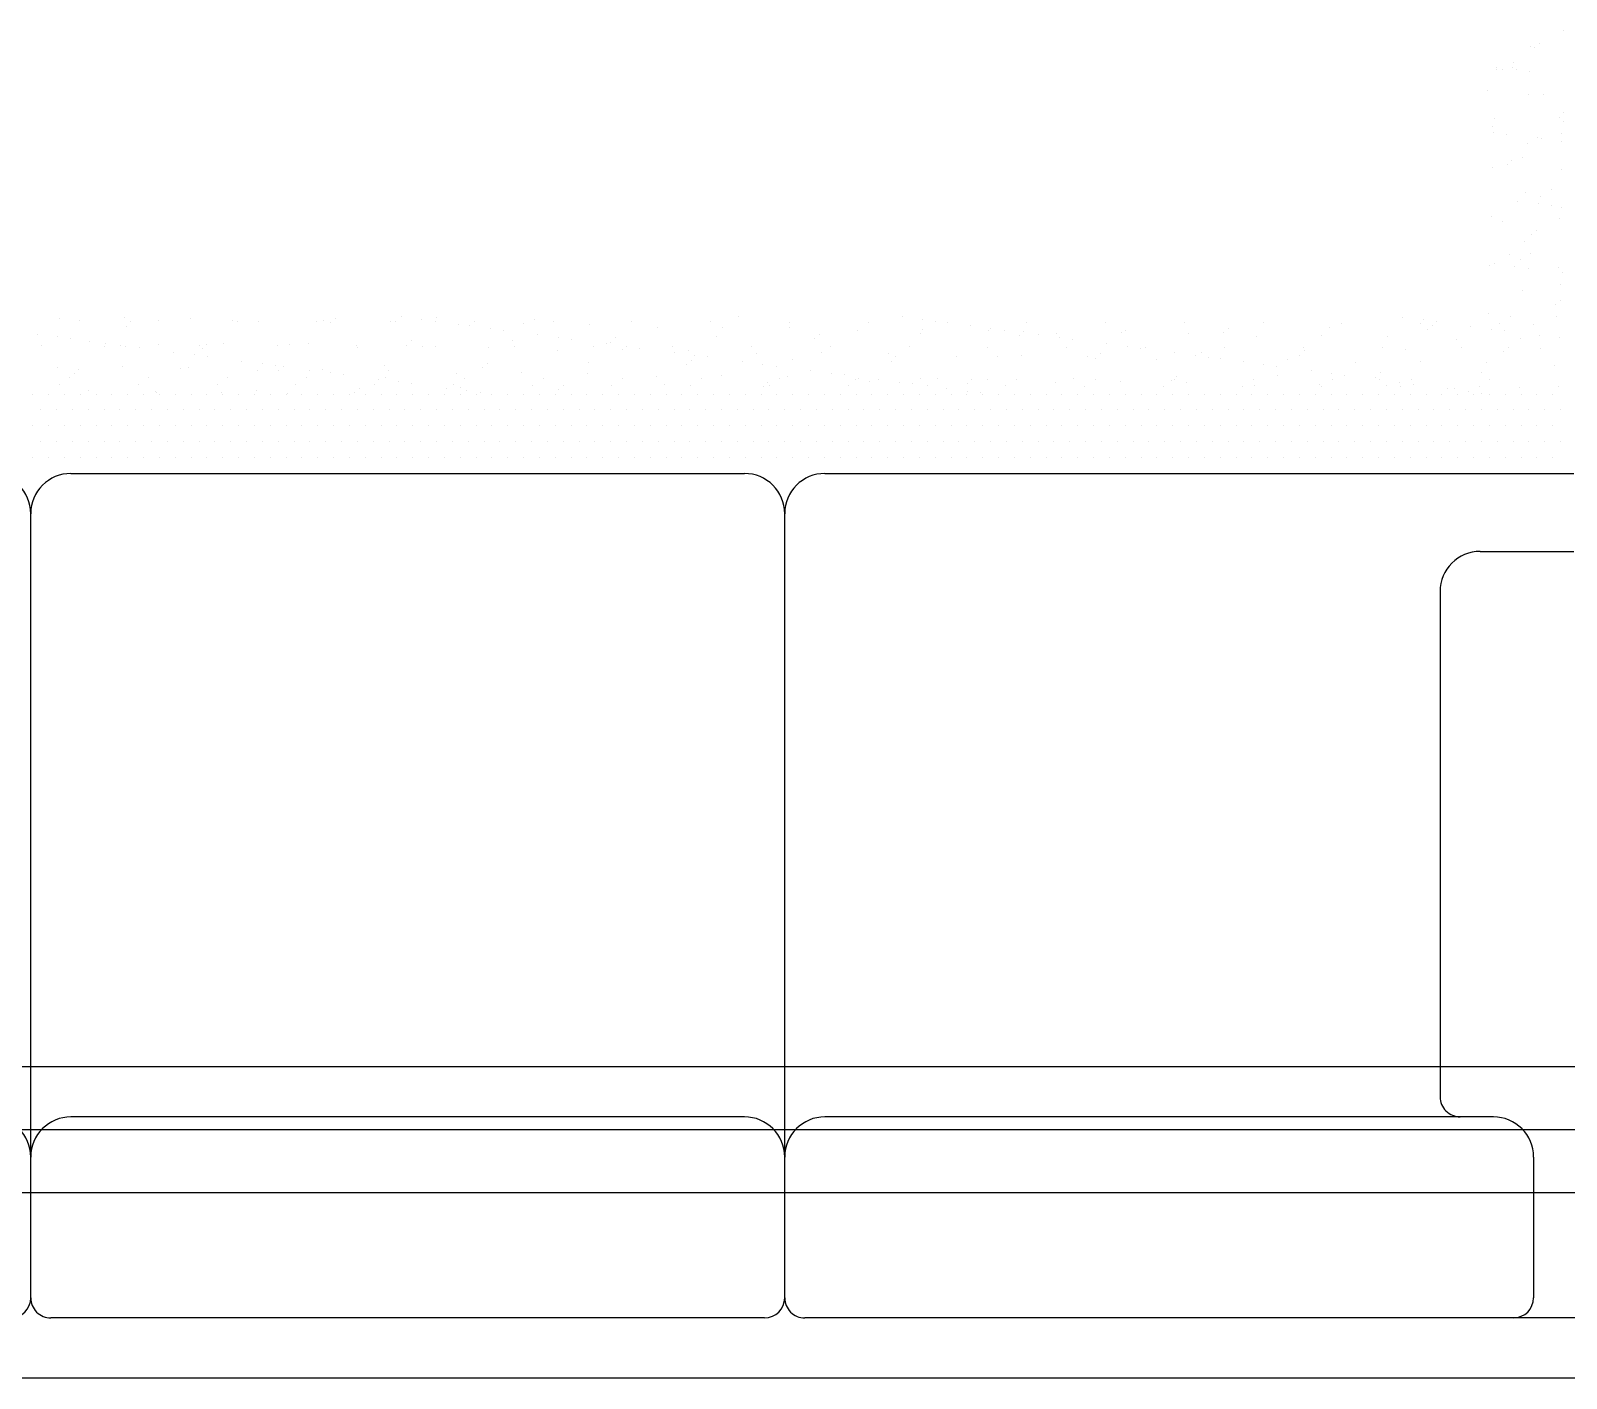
# Model space of a CAD drawing. Header units: millimetres. Extents: x -336 to -33, y -135 to 770.
# Drawn here: x -283.243 to -280.768, y 721.151 to 723.323 of the extents above; entities that cross this region are included whole.
import ezdxf

# ---------------------------------------------------------------- set-up
doc = ezdxf.new("R2010")
doc.units = ezdxf.units.MM
doc.header["$LTSCALE"] = 50
doc.header["$MEASUREMENT"] = 0
doc.layers.get('0').update_dxf_attribs({"linetype": 'CONTINUOUS'})
for name, color, linetype in [('-HIDRO', 8, 'CONTINUOUS'), ('TigreCad', 3, 'CONTINUOUS'), ('TUBULAÇÃO_ESGOTO', 5, 'CONTINUOUS')]:
    doc.layers.add(name, color=color, linetype=linetype)

# ---------------------------------------------------------------- blocks, each defined once
blk = doc.blocks.new('A$C7AFB675E')
at = {"color": 8}
for p, q in [((6.0702, 2.8261), (6.0702, 0.4261)), ((6.0102, 2.8061), (6.0102, 2.7261)), ((5.1702, 2.0411), (5.1702, 2.7861)), ((5.2477, 2.6931), (5.2477, 2.7861)), ((4.7297, 2.7759), (4.7297, 2.7759)), ((4.8115, 2.7762), (4.8115, 2.7762)), ((4.8157, 2.7715), (4.8157, 2.7715)), ((4.8197, 2.7754), (4.8197, 2.7754)), ((4.8316, 2.7735), (4.8316, 2.7735)), ((4.8399, 2.774), (4.8399, 2.774)), ((4.8683, 2.7738), (4.8683, 2.7738)), ((4.9052, 2.7737), (4.9052, 2.7737)), ((4.9168, 2.7722), (4.9168, 2.7722)), ((4.9654, 2.7706), (4.9654, 2.7706)), ((4.9705, 2.7749), (4.9705, 2.7749)), ((4.9823, 2.773), (4.9823, 2.773)), ((4.9977, 2.7727), (4.9977, 2.7727)), ((5.0019, 2.7681), (5.0019, 2.7681)), ((5.0139, 2.769), (5.0139, 2.769)), ((5.0354, 2.7721), (5.0354, 2.7721)), ((5.0625, 2.7674), (5.0625, 2.7674)), ((5.0841, 2.7705), (5.0841, 2.7705)), ((5.0912, 2.7652), (5.0912, 2.7652)), ((5.1069, 2.773), (5.1069, 2.773)), ((5.1227, 2.7652), (5.1227, 2.7652)), ((5.1384, 2.773), (5.1384, 2.773)), ((5.1542, 2.7652), (5.1542, 2.7652)), ((4.742, 2.7521), (4.742, 2.7521)), ((4.7928, 2.7556), (4.7928, 2.7556)), ((4.8372, 2.7535), (4.8372, 2.7535)), ((4.8879, 2.7638), (4.8879, 2.7638)), ((4.8947, 2.7531), (4.8947, 2.7531)), ((4.9021, 2.7508), (4.9021, 2.7508)), ((4.9038, 2.7639), (4.9038, 2.7639)), ((5.0327, 2.7517), (5.0327, 2.7517)), ((5.0454, 2.7526), (5.0454, 2.7526)), ((5.1069, 2.7573), (5.1069, 2.7573)), ((5.1384, 2.7573), (5.1384, 2.7573)), ((4.7451, 2.743), (4.7451, 2.743)), ((4.7463, 2.7474), (4.7463, 2.7474)), ((4.7705, 2.7425), (4.7705, 2.7425)), ((4.7936, 2.7414), (4.7936, 2.7414)), ((4.8358, 2.7496), (4.8358, 2.7496)), ((4.8422, 2.7398), (4.8422, 2.7398)), ((4.856, 2.7352), (4.856, 2.7352)), ((4.8907, 2.7382), (4.8907, 2.7382)), ((4.9282, 2.7486), (4.9282, 2.7486)), ((4.9325, 2.744), (4.9325, 2.744)), ((4.9393, 2.7366), (4.9393, 2.7366)), ((4.951, 2.7434), (4.951, 2.7434)), ((4.966, 2.7407), (4.966, 2.7407)), ((4.9878, 2.735), (4.9878, 2.735)), ((5.022, 2.7462), (5.022, 2.7462)), ((5.0912, 2.7494), (5.0912, 2.7494)), ((5.1069, 2.7415), (5.1069, 2.7415)), ((5.1227, 2.7494), (5.1227, 2.7494)), ((5.1384, 2.7415), (5.1384, 2.7415)), ((5.1542, 2.7494), (5.1542, 2.7494)), ((5.8502, 2.7461), (5.9902, 2.7461)), ((4.7616, 2.726), (4.7616, 2.726)), ((4.7664, 2.7255), (4.7664, 2.7255)), ((4.7688, 2.7294), (4.7688, 2.7294)), ((4.8327, 2.7193), (4.8327, 2.7193)), ((4.8588, 2.7245), (4.8588, 2.7245)), ((4.863, 2.7199), (4.863, 2.7199)), ((4.8994, 2.7303), (4.8994, 2.7303)), ((4.9526, 2.7221), (4.9526, 2.7221)), ((4.9578, 2.7328), (4.9578, 2.7328)), ((4.9643, 2.7275), (4.9643, 2.7275)), ((5.0141, 2.723), (5.0141, 2.723)), ((5.0364, 2.7334), (5.0364, 2.7334)), ((5.045, 2.7211), (5.045, 2.7211)), ((5.085, 2.7319), (5.085, 2.7319)), ((5.0912, 2.7337), (5.0912, 2.7337)), ((5.1069, 2.7258), (5.1069, 2.7258)), ((5.1227, 2.7337), (5.1227, 2.7337)), ((5.1384, 2.7258), (5.1384, 2.7258)), ((5.1542, 2.7337), (5.1542, 2.7337)), ((6.0102, 2.7261), (6.0102, 2.0211)), ((4.7661, 2.7089), (4.7661, 2.7089)), ((4.7683, 2.7154), (4.7683, 2.7154)), ((4.7687, 2.7089), (4.7687, 2.7089)), ((4.8172, 2.7073), (4.8172, 2.7073)), ((4.8247, 2.7056), (4.8247, 2.7056)), ((4.831, 2.7062), (4.831, 2.7062)), ((4.8658, 2.7057), (4.8658, 2.7057)), ((4.9144, 2.7041), (4.9144, 2.7041)), ((4.9191, 2.7149), (4.9191, 2.7149)), ((4.9616, 2.7071), (4.9616, 2.7071)), ((5.0209, 2.7124), (5.0209, 2.7124)), ((5.0265, 2.7043), (5.0265, 2.7043)), ((5.0282, 2.7174), (5.0282, 2.7174)), ((5.0493, 2.7165), (5.0493, 2.7165)), ((5.0912, 2.7179), (5.0912, 2.7179)), ((5.1069, 2.71), (5.1069, 2.71)), ((5.1227, 2.7179), (5.1227, 2.7179)), ((5.1384, 2.71), (5.1384, 2.71)), ((5.1542, 2.7179), (5.1542, 2.7179)), ((5.8102, 2.7061), (5.8102, 2.0411)), ((4.7893, 2.7004), (4.7893, 2.7004)), ((4.9629, 2.7025), (4.9629, 2.7025)), ((5.0115, 2.701), (5.0115, 2.701)), ((5.06, 2.6994), (5.06, 2.6994)), ((5.0693, 2.6945), (5.0693, 2.6945)), ((5.0772, 2.7027), (5.0772, 2.7027)), ((5.084, 2.6921), (5.084, 2.6921)), ((5.0904, 2.6942), (5.0904, 2.6942)), ((5.0912, 2.7022), (5.0912, 2.7022)), ((5.1069, 2.6943), (5.1069, 2.6943)), ((5.1227, 2.7022), (5.1227, 2.7022)), ((5.1384, 2.6943), (5.1384, 2.6943)), ((5.1542, 2.7022), (5.1542, 2.7022)), ((5.0238, 2.6838), (5.0238, 2.6838)), ((5.0453, 2.6742), (5.0453, 2.6742)), ((5.0887, 2.6811), (5.0887, 2.6811)), ((5.0912, 2.6864), (5.0912, 2.6864)), ((5.1069, 2.6785), (5.1069, 2.6785)), ((5.1227, 2.6864), (5.1227, 2.6864)), ((5.1384, 2.6785), (5.1384, 2.6785)), ((5.1542, 2.6864), (5.1542, 2.6864)), ((5.0367, 2.669), (5.0367, 2.669)), ((5.0853, 2.6674), (5.0853, 2.6674)), ((5.086, 2.6606), (5.086, 2.6606)), ((5.0912, 2.6707), (5.0912, 2.6707)), ((5.1069, 2.6628), (5.1069, 2.6628)), ((5.1227, 2.6707), (5.1227, 2.6707)), ((5.1384, 2.6628), (5.1384, 2.6628)), ((5.1542, 2.6707), (5.1542, 2.6707)), ((5.0193, 2.6496), (5.0193, 2.6496)), ((5.0229, 2.6453), (5.0229, 2.6453)), ((5.0912, 2.6549), (5.0912, 2.6549)), ((5.1069, 2.647), (5.1069, 2.647)), ((5.1227, 2.6549), (5.1227, 2.6549)), ((5.1384, 2.647), (5.1384, 2.647)), ((5.1542, 2.6549), (5.1542, 2.6549)), ((5.2877, 2.6531), (5.7902, 2.6531)), ((5.0175, 2.6365), (5.0175, 2.6365)), ((5.0207, 2.6339), (5.0207, 2.6339)), ((5.0271, 2.6407), (5.0271, 2.6407)), ((5.0592, 2.6334), (5.0592, 2.6334)), ((5.0912, 2.6392), (5.0912, 2.6392)), ((5.1069, 2.6313), (5.1069, 2.6313)), ((5.1227, 2.6392), (5.1227, 2.6392)), ((5.1384, 2.6313), (5.1384, 2.6313)), ((5.1542, 2.6392), (5.1542, 2.6392)), ((5.0148, 2.616), (5.0148, 2.616)), ((5.0472, 2.6188), (5.0472, 2.6188)), ((5.0771, 2.6242), (5.0771, 2.6242)), ((5.0797, 2.6132), (5.0797, 2.6132)), ((5.0815, 2.6264), (5.0815, 2.6264)), ((5.0838, 2.6136), (5.0838, 2.6136)), ((5.0912, 2.6234), (5.0912, 2.6234)), ((5.1069, 2.6155), (5.1069, 2.6155)), ((5.1227, 2.6234), (5.1227, 2.6234)), ((5.1384, 2.6155), (5.1384, 2.6155)), ((5.1542, 2.6234), (5.1542, 2.6234)), ((5.0343, 2.6009), (5.0343, 2.6009)), ((5.0828, 2.5993), (5.0828, 2.5993)), ((5.0912, 2.6077), (5.0912, 2.6077)), ((5.1069, 2.5998), (5.1069, 2.5998)), ((5.1227, 2.6077), (5.1227, 2.6077)), ((5.1384, 2.5998), (5.1384, 2.5998)), ((5.1542, 2.6077), (5.1542, 2.6077)), ((5.0451, 2.5957), (5.0451, 2.5957)), ((5.0702, 2.5937), (5.0702, 2.5937)), ((5.0745, 2.589), (5.0745, 2.589)), ((5.077, 2.5928), (5.077, 2.5928)), ((5.0912, 2.5919), (5.0912, 2.5919)), ((5.1069, 2.584), (5.1069, 2.584)), ((5.1227, 2.5919), (5.1227, 2.5919)), ((5.1384, 2.584), (5.1384, 2.584)), ((5.1542, 2.5919), (5.1542, 2.5919)), ((5.0595, 2.5689), (5.0595, 2.5689)), ((5.0912, 2.5762), (5.0912, 2.5762)), ((5.1069, 2.5683), (5.1069, 2.5683)), ((5.1227, 2.5762), (5.1227, 2.5762)), ((5.1384, 2.5683), (5.1384, 2.5683)), ((5.1542, 2.5762), (5.1542, 2.5762)), ((5.0206, 2.5555), (5.0206, 2.5555)), ((5.0725, 2.5585), (5.0725, 2.5585)), ((5.0912, 2.5604), (5.0912, 2.5604)), ((5.1069, 2.5525), (5.1069, 2.5525)), ((5.1227, 2.5604), (5.1227, 2.5604)), ((5.1384, 2.5525), (5.1384, 2.5525)), ((5.1542, 2.5604), (5.1542, 2.5604)), ((5.0251, 2.543), (5.0251, 2.543)), ((5.0708, 2.5454), (5.0708, 2.5454)), ((5.0769, 2.5457), (5.0769, 2.5457)), ((5.0912, 2.5447), (5.0912, 2.5447)), ((5.1069, 2.5368), (5.1069, 2.5368)), ((5.1227, 2.5447), (5.1227, 2.5447)), ((5.1384, 2.5368), (5.1384, 2.5368)), ((5.1542, 2.5447), (5.1542, 2.5447)), ((5.0334, 2.535), (5.0334, 2.535)), ((5.0681, 2.5249), (5.0681, 2.5249)), ((5.082, 2.5334), (5.082, 2.5334)), ((5.0837, 2.5351), (5.0837, 2.5351)), ((5.0912, 2.5289), (5.0912, 2.5289)), ((5.1069, 2.521), (5.1069, 2.521)), ((5.1227, 2.5289), (5.1227, 2.5289)), ((5.1384, 2.521), (5.1384, 2.521)), ((5.1542, 2.5289), (5.1542, 2.5289)), ((5.045, 2.5172), (5.045, 2.5172)), ((5.0481, 2.5179), (5.0481, 2.5179)), ((5.0524, 2.5133), (5.0524, 2.5133)), ((5.0912, 2.5132), (5.0912, 2.5132)), ((5.1069, 2.5053), (5.1069, 2.5053)), ((5.1227, 2.5132), (5.1227, 2.5132)), ((5.1384, 2.5053), (5.1384, 2.5053)), ((5.1542, 2.5132), (5.1542, 2.5132)), ((5.057, 2.5009), (5.057, 2.5009)), ((5.0636, 2.4907), (5.0636, 2.4907)), ((5.0724, 2.4914), (5.0724, 2.4914)), ((5.0912, 2.4974), (5.0912, 2.4974)), ((5.1227, 2.4974), (5.1227, 2.4974)), ((5.1542, 2.4974), (5.1542, 2.4974)), ((5.0205, 2.477), (5.0205, 2.477)), ((5.0619, 2.4776), (5.0619, 2.4776)), ((5.0912, 2.4817), (5.0912, 2.4817)), ((5.1069, 2.4895), (5.1069, 2.4895)), ((5.1227, 2.4817), (5.1227, 2.4817)), ((5.1384, 2.4895), (5.1384, 2.4895)), ((5.1542, 2.4817), (5.1542, 2.4817)), ((5.0337, 2.4705), (5.0337, 2.4705)), ((5.0768, 2.4673), (5.0768, 2.4673)), ((5.0823, 2.4689), (5.0823, 2.4689)), ((5.0912, 2.4659), (5.0912, 2.4659)), ((5.1069, 2.4738), (5.1069, 2.4738)), ((5.1227, 2.4659), (5.1227, 2.4659)), ((5.1384, 2.4738), (5.1384, 2.4738)), ((5.1542, 2.4659), (5.1542, 2.4659)), ((5.0592, 2.4571), (5.0592, 2.4571)), ((5.0836, 2.4566), (5.0836, 2.4566)), ((5.0912, 2.4502), (5.0912, 2.4502)), ((5.1069, 2.458), (5.1069, 2.458)), ((5.1227, 2.4502), (5.1227, 2.4502)), ((5.1384, 2.458), (5.1384, 2.458)), ((5.1542, 2.4502), (5.1542, 2.4502)), ((5.026, 2.4422), (5.026, 2.4422)), ((5.0302, 2.4375), (5.0302, 2.4375)), ((5.0448, 2.4387), (5.0448, 2.4387)), ((5.0562, 2.4349), (5.0562, 2.4349)), ((5.0912, 2.4344), (5.0912, 2.4344)), ((5.1069, 2.4423), (5.1069, 2.4423)), ((5.1227, 2.4344), (5.1227, 2.4344)), ((5.1384, 2.4423), (5.1384, 2.4423)), ((5.1542, 2.4344), (5.1542, 2.4344)), ((5.0503, 2.4156), (5.0503, 2.4156)), ((5.0547, 2.4229), (5.0547, 2.4229)), ((5.0912, 2.4187), (5.0912, 2.4187)), ((5.1069, 2.4265), (5.1069, 2.4265)), ((5.1227, 2.4187), (5.1227, 2.4187)), ((5.1384, 2.4265), (5.1384, 2.4265)), ((5.1542, 2.4187), (5.1542, 2.4187)), ((5.0203, 2.3985), (5.0203, 2.3985)), ((5.0313, 2.4024), (5.0313, 2.4024)), ((5.0529, 2.4097), (5.0529, 2.4097)), ((5.0798, 2.4008), (5.0798, 2.4008)), ((5.0912, 2.4029), (5.0912, 2.4029)), ((5.1069, 2.4108), (5.1069, 2.4108)), ((5.1227, 2.4029), (5.1227, 2.4029)), ((5.1384, 2.4108), (5.1384, 2.4108)), ((5.1542, 2.4029), (5.1542, 2.4029)), ((5.0502, 2.3893), (5.0502, 2.3893)), ((5.0733, 2.3905), (5.0733, 2.3905)), ((5.0767, 2.3888), (5.0767, 2.3888)), ((5.0776, 2.3859), (5.0776, 2.3859)), ((5.0912, 2.3872), (5.0912, 2.3872)), ((5.1069, 2.395), (5.1069, 2.395)), ((5.1227, 2.3872), (5.1227, 2.3872)), ((5.1384, 2.395), (5.1384, 2.395)), ((5.1542, 2.3872), (5.1542, 2.3872)), ((5.0565, 2.3705), (5.0565, 2.3705)), ((5.0834, 2.3782), (5.0834, 2.3782)), ((5.0912, 2.3714), (5.0912, 2.3714)), ((5.1069, 2.3793), (5.1069, 2.3793)), ((5.1227, 2.3714), (5.1227, 2.3714)), ((5.1384, 2.3793), (5.1384, 2.3793)), ((5.1542, 2.3714), (5.1542, 2.3714)), ((5.0447, 2.3603), (5.0447, 2.3603)), ((5.0457, 2.355), (5.0457, 2.355)), ((5.0912, 2.3557), (5.0912, 2.3557)), ((5.1069, 2.3635), (5.1069, 2.3635)), ((5.1227, 2.3557), (5.1227, 2.3557)), ((5.1384, 2.3635), (5.1384, 2.3635)), ((5.1542, 2.3557), (5.1542, 2.3557)), ((5.0282, 2.3399), (5.0282, 2.3399)), ((5.044, 2.3419), (5.044, 2.3419)), ((5.0912, 2.3399), (5.0912, 2.3399)), ((5.1069, 2.3478), (5.1069, 2.3478)), ((5.1227, 2.3399), (5.1227, 2.3399)), ((5.1384, 2.3478), (5.1384, 2.3478)), ((5.1542, 2.3399), (5.1542, 2.3399)), ((5.0304, 2.3365), (5.0304, 2.3365)), ((5.079, 2.3349), (5.079, 2.3349)), ((5.0912, 2.3242), (5.0912, 2.3242)), ((5.1069, 2.332), (5.1069, 2.332)), ((5.1227, 2.3242), (5.1227, 2.3242)), ((5.1384, 2.332), (5.1384, 2.332)), ((5.1542, 2.3242), (5.1542, 2.3242)), ((5.0202, 2.32), (5.0202, 2.32)), ((5.0413, 2.3214), (5.0413, 2.3214)), ((5.0512, 2.3148), (5.0512, 2.3148)), ((5.0554, 2.3101), (5.0554, 2.3101)), ((5.0765, 2.3103), (5.0765, 2.3103)), ((5.0912, 2.3084), (5.0912, 2.3084)), ((5.1069, 2.3163), (5.1069, 2.3163)), ((5.1227, 2.3084), (5.1227, 2.3084)), ((5.1384, 2.3163), (5.1384, 2.3163)), ((5.1542, 2.3084), (5.1542, 2.3084)), ((5.0541, 2.3024), (5.0541, 2.3024)), ((5.0833, 2.2997), (5.0833, 2.2997)), ((5.0912, 2.2927), (5.0912, 2.2927)), ((5.1069, 2.3005), (5.1069, 2.3005)), ((5.1227, 2.2927), (5.1227, 2.2927)), ((5.1384, 2.3005), (5.1384, 2.3005)), ((5.1542, 2.2927), (5.1542, 2.2927)), ((5.0368, 2.2872), (5.0368, 2.2872)), ((5.0445, 2.2818), (5.0445, 2.2818)), ((5.0755, 2.2882), (5.0755, 2.2882)), ((5.0912, 2.2769), (5.0912, 2.2769)), ((5.1069, 2.2848), (5.1069, 2.2848)), ((5.1227, 2.2769), (5.1227, 2.2769)), ((5.1384, 2.2848), (5.1384, 2.2848)), ((5.1542, 2.2769), (5.1542, 2.2769)), ((5.0307, 2.272), (5.0307, 2.272)), ((5.0351, 2.2741), (5.0351, 2.2741)), ((5.0793, 2.2704), (5.0793, 2.2704)), ((5.0912, 2.2612), (5.0912, 2.2612)), ((5.1069, 2.269), (5.1069, 2.269)), ((5.1227, 2.2612), (5.1227, 2.2612)), ((5.1384, 2.269), (5.1384, 2.269)), ((5.1542, 2.2612), (5.1542, 2.2612)), ((5.0324, 2.2536), (5.0324, 2.2536)), ((5.1069, 2.2533), (5.1069, 2.2533)), ((5.1384, 2.2533), (5.1384, 2.2533)), ((5.02, 2.2416), (5.02, 2.2416)), ((5.0291, 2.239), (5.0291, 2.239)), ((5.0333, 2.2344), (5.0333, 2.2344)), ((5.0532, 2.2364), (5.0532, 2.2364)), ((5.0764, 2.2318), (5.0764, 2.2318)), ((5.0912, 2.2454), (5.0912, 2.2454)), ((5.1069, 2.2375), (5.1069, 2.2375)), ((5.1227, 2.2454), (5.1227, 2.2454)), ((5.1384, 2.2375), (5.1384, 2.2375)), ((5.1542, 2.2454), (5.1542, 2.2454)), ((5.0279, 2.2194), (5.0279, 2.2194)), ((5.0831, 2.2212), (5.0831, 2.2212)), ((5.0912, 2.2297), (5.0912, 2.2297)), ((5.1069, 2.2218), (5.1069, 2.2218)), ((5.1227, 2.2297), (5.1227, 2.2297)), ((5.1384, 2.2218), (5.1384, 2.2218)), ((5.1542, 2.2297), (5.1542, 2.2297)), ((5.0261, 2.2062), (5.0261, 2.2062)), ((5.0283, 2.2039), (5.0283, 2.2039)), ((5.0444, 2.2033), (5.0444, 2.2033)), ((5.0534, 2.2125), (5.0534, 2.2125)), ((5.0768, 2.2024), (5.0768, 2.2024)), ((5.0912, 2.2139), (5.0912, 2.2139)), ((5.1069, 2.206), (5.1069, 2.206)), ((5.1227, 2.2139), (5.1227, 2.2139)), ((5.1384, 2.206), (5.1384, 2.206)), ((5.1542, 2.2139), (5.1542, 2.2139)), ((5.0234, 2.1858), (5.0234, 2.1858)), ((5.0764, 2.1874), (5.0764, 2.1874)), ((5.0901, 2.1961), (5.0901, 2.1961)), ((5.0912, 2.1982), (5.0912, 2.1982)), ((5.1069, 2.1903), (5.1069, 2.1903)), ((5.1227, 2.1982), (5.1227, 2.1982)), ((5.1384, 2.1903), (5.1384, 2.1903)), ((5.1542, 2.1982), (5.1542, 2.1982)), ((5.0535, 2.172), (5.0535, 2.172)), ((5.0807, 2.1827), (5.0807, 2.1827)), ((5.0883, 2.183), (5.0883, 2.183)), ((5.0912, 2.1824), (5.0912, 2.1824)), ((5.1069, 2.1745), (5.1069, 2.1745)), ((5.1227, 2.1824), (5.1227, 2.1824)), ((5.1384, 2.1745), (5.1384, 2.1745)), ((5.1542, 2.1824), (5.1542, 2.1824)), ((5.0199, 2.1631), (5.0199, 2.1631)), ((5.0856, 2.1625), (5.0856, 2.1625)), ((5.0912, 2.1667), (5.0912, 2.1667)), ((5.1069, 2.1588), (5.1069, 2.1588)), ((5.1227, 2.1667), (5.1227, 2.1667)), ((5.1384, 2.1588), (5.1384, 2.1588)), ((5.1542, 2.1667), (5.1542, 2.1667)), ((5.0189, 2.1515), (5.0189, 2.1515)), ((5.0762, 2.1534), (5.0762, 2.1534)), ((5.083, 2.1427), (5.083, 2.1427)), ((5.0912, 2.1509), (5.0912, 2.1509)), ((5.1069, 2.143), (5.1069, 2.143)), ((5.1227, 2.1509), (5.1227, 2.1509)), ((5.1384, 2.143), (5.1384, 2.143)), ((5.1542, 2.1509), (5.1542, 2.1509)), ((5.0172, 2.1384), (5.0172, 2.1384)), ((5.0274, 2.138), (5.0274, 2.138)), ((5.0313, 2.1367), (5.0313, 2.1367)), ((5.0443, 2.1248), (5.0443, 2.1248)), ((5.076, 2.1364), (5.076, 2.1364)), ((5.0811, 2.1283), (5.0811, 2.1283)), ((5.0912, 2.1352), (5.0912, 2.1352)), ((5.1069, 2.1273), (5.1069, 2.1273)), ((5.1227, 2.1352), (5.1227, 2.1352)), ((5.1384, 2.1273), (5.1384, 2.1273)), ((5.1542, 2.1352), (5.1542, 2.1352)), ((5.0145, 2.1179), (5.0145, 2.1179)), ((5.0543, 2.1116), (5.0543, 2.1116)), ((5.0794, 2.1152), (5.0794, 2.1152)), ((5.0912, 2.1194), (5.0912, 2.1194)), ((5.1069, 2.1115), (5.1069, 2.1115)), ((5.1227, 2.1194), (5.1227, 2.1194)), ((5.1384, 2.1115), (5.1384, 2.1115)), ((5.1542, 2.1194), (5.1542, 2.1194)), ((5.0511, 2.1039), (5.0511, 2.1039)), ((5.0585, 2.107), (5.0585, 2.107)), ((5.0767, 2.0947), (5.0767, 2.0947)), ((5.0912, 2.1037), (5.0912, 2.1037)), ((5.1069, 2.0958), (5.1069, 2.0958)), ((5.1227, 2.1037), (5.1227, 2.1037)), ((5.1384, 2.0958), (5.1384, 2.0958)), ((5.1542, 2.1037), (5.1542, 2.1037)), ((5.0197, 2.0846), (5.0197, 2.0846)), ((5.0786, 2.0851), (5.0786, 2.0851)), ((5.0912, 2.0879), (5.0912, 2.0879)), ((5.1069, 2.08), (5.1069, 2.08)), ((5.1227, 2.0879), (5.1227, 2.0879)), ((5.1384, 2.08), (5.1384, 2.08)), ((5.1542, 2.0879), (5.1542, 2.0879)), ((5.0278, 2.0735), (5.0278, 2.0735)), ((5.0761, 2.0749), (5.0761, 2.0749)), ((5.0763, 2.0719), (5.0763, 2.0719)), ((5.0829, 2.0643), (5.0829, 2.0643)), ((5.0912, 2.0722), (5.0912, 2.0722)), ((5.1069, 2.0643), (5.1069, 2.0643)), ((5.1227, 2.0722), (5.1227, 2.0722)), ((5.1384, 2.0643), (5.1384, 2.0643)), ((5.1542, 2.0722), (5.1542, 2.0722)), ((5.0705, 2.0473), (5.0705, 2.0473)), ((5.0722, 2.0605), (5.0722, 2.0605)), ((5.0912, 2.0564), (5.0912, 2.0564)), ((5.1069, 2.0485), (5.1069, 2.0485)), ((5.1227, 2.0564), (5.1227, 2.0564)), ((5.1384, 2.0485), (5.1384, 2.0485)), ((5.1542, 2.0564), (5.1542, 2.0564)), ((5.0322, 2.0359), (5.0322, 2.0359)), ((5.0441, 2.0464), (5.0441, 2.0464)), ((5.0502, 2.0379), (5.0502, 2.0379)), ((5.0912, 2.0407), (5.0912, 2.0407)), ((5.1069, 2.0328), (5.1069, 2.0328)), ((5.1227, 2.0407), (5.1227, 2.0407)), ((5.1384, 2.0328), (5.1384, 2.0328)), ((5.1542, 2.0407), (5.1542, 2.0407)), ((5.0364, 2.0312), (5.0364, 2.0312)), ((5.0678, 2.0269), (5.0678, 2.0269)), ((5.0912, 2.0249), (5.0912, 2.0249)), ((5.1069, 2.017), (5.1069, 2.017)), ((5.1227, 2.0249), (5.1227, 2.0249)), ((5.1384, 2.017), (5.1384, 2.017)), ((5.1542, 2.0249), (5.1542, 2.0249)), ((5.0196, 2.0061), (5.0196, 2.0061)), ((5.0253, 2.0055), (5.0253, 2.0055)), ((5.0565, 2.0093), (5.0565, 2.0093)), ((5.0739, 2.0039), (5.0739, 2.0039)), ((5.0912, 2.0092), (5.0912, 2.0092)), ((5.1069, 2.0013), (5.1069, 2.0013)), ((5.1227, 2.0092), (5.1227, 2.0092)), ((5.1384, 2.0013), (5.1384, 2.0013)), ((5.1542, 2.0092), (5.1542, 2.0092)), ((5.0633, 1.9926), (5.0633, 1.9926)), ((5.0759, 1.9964), (5.0759, 1.9964)), ((5.0912, 1.9934), (5.0912, 1.9934)), ((5.1227, 1.9934), (5.1227, 1.9934)), ((5.1542, 1.9934), (5.1542, 1.9934)), ((5.8502, 2.0011), (5.2102, 2.0011)), ((5.8502, 2.0011), (5.2102, 2.0011)), ((5.9902, 2.0011), (5.8502, 2.0011)), ((5.0505, 1.9735), (5.0505, 1.9735)), ((5.0615, 1.9795), (5.0615, 1.9795)), ((5.0795, 1.9842), (5.0795, 1.9842)), ((5.0827, 1.9858), (5.0827, 1.9858)), ((5.0838, 1.9796), (5.0838, 1.9796)), ((5.0912, 1.9777), (5.0912, 1.9777)), ((5.1069, 1.9855), (5.1069, 1.9855)), ((5.1227, 1.9777), (5.1227, 1.9777)), ((5.1384, 1.9855), (5.1384, 1.9855)), ((5.1542, 1.9777), (5.1542, 1.9777)), ((6.0102, 1.9811), (6.0102, 1.2711)), ((5.0143, 1.9555), (5.0143, 1.9555)), ((5.044, 1.9679), (5.044, 1.9679)), ((5.0588, 1.959), (5.0588, 1.959)), ((5.0912, 1.9619), (5.0912, 1.9619)), ((5.1069, 1.9698), (5.1069, 1.9698)), ((5.1227, 1.9619), (5.1227, 1.9619)), ((5.1384, 1.9698), (5.1384, 1.9698)), ((5.1542, 1.9619), (5.1542, 1.9619)), ((5.1702, 1.2911), (5.1702, 1.9611)), ((5.8102, 1.9611), (5.8102, 1.2911)), ((5.0912, 1.9462), (5.0912, 1.9462)), ((5.1069, 1.954), (5.1069, 1.954)), ((5.1227, 1.9462), (5.1227, 1.9462)), ((5.1384, 1.954), (5.1384, 1.954)), ((5.1542, 1.9462), (5.1542, 1.9462)), ((5.0195, 1.9277), (5.0195, 1.9277)), ((5.0245, 1.9395), (5.0245, 1.9395)), ((5.0344, 1.9335), (5.0344, 1.9335)), ((5.0543, 1.9248), (5.0543, 1.9248)), ((5.073, 1.9379), (5.073, 1.9379)), ((5.0912, 1.9304), (5.0912, 1.9304)), ((5.1069, 1.9383), (5.1069, 1.9383)), ((5.1227, 1.9304), (5.1227, 1.9304)), ((5.1384, 1.9383), (5.1384, 1.9383)), ((5.1542, 1.9304), (5.1542, 1.9304)), ((5.0526, 1.9117), (5.0526, 1.9117)), ((5.0758, 1.9179), (5.0758, 1.9179)), ((5.0912, 1.9147), (5.0912, 1.9147)), ((5.1069, 1.9225), (5.1069, 1.9225)), ((5.1227, 1.9147), (5.1227, 1.9147)), ((5.1384, 1.9225), (5.1384, 1.9225)), ((5.1542, 1.9147), (5.1542, 1.9147)), ((5.0481, 1.9054), (5.0481, 1.9054)), ((5.0574, 1.9085), (5.0574, 1.9085)), ((5.0616, 1.9038), (5.0616, 1.9038)), ((5.0826, 1.9073), (5.0826, 1.9073)), ((5.0912, 1.8989), (5.0912, 1.8989)), ((5.1069, 1.9068), (5.1069, 1.9068)), ((5.1227, 1.8989), (5.1227, 1.8989)), ((5.1384, 1.9068), (5.1384, 1.9068)), ((5.1542, 1.8989), (5.1542, 1.8989)), ((5.0438, 1.8894), (5.0438, 1.8894)), ((5.0499, 1.8912), (5.0499, 1.8912)), ((5.0817, 1.8819), (5.0817, 1.8819)), ((5.0912, 1.8832), (5.0912, 1.8832)), ((5.1069, 1.891), (5.1069, 1.891)), ((5.1227, 1.8832), (5.1227, 1.8832)), ((5.1384, 1.891), (5.1384, 1.891)), ((5.1542, 1.8832), (5.1542, 1.8832)), ((5.0248, 1.875), (5.0248, 1.875)), ((5.0733, 1.8734), (5.0733, 1.8734)), ((5.0912, 1.8674), (5.0912, 1.8674)), ((5.1069, 1.8753), (5.1069, 1.8753)), ((5.1227, 1.8674), (5.1227, 1.8674)), ((5.1384, 1.8753), (5.1384, 1.8753)), ((5.1542, 1.8674), (5.1542, 1.8674)), ((5.0193, 1.8492), (5.0193, 1.8492)), ((5.0454, 1.857), (5.0454, 1.857)), ((5.0912, 1.8517), (5.0912, 1.8517)), ((5.1069, 1.8595), (5.1069, 1.8595)), ((5.1227, 1.8517), (5.1227, 1.8517)), ((5.1384, 1.8595), (5.1384, 1.8595)), ((5.1542, 1.8517), (5.1542, 1.8517)), ((5.0437, 1.8438), (5.0437, 1.8438)), ((5.0472, 1.8395), (5.0472, 1.8395)), ((5.0757, 1.8395), (5.0757, 1.8395)), ((5.0912, 1.8359), (5.0912, 1.8359)), ((5.1069, 1.8438), (5.1069, 1.8438)), ((5.1227, 1.8359), (5.1227, 1.8359)), ((5.1384, 1.8438), (5.1384, 1.8438)), ((5.1542, 1.8359), (5.1542, 1.8359)), ((5.0353, 1.8327), (5.0353, 1.8327)), ((5.0395, 1.8281), (5.0395, 1.8281)), ((5.041, 1.8234), (5.041, 1.8234)), ((5.0824, 1.8288), (5.0824, 1.8288)), ((5.0912, 1.8202), (5.0912, 1.8202)), ((5.1069, 1.828), (5.1069, 1.828)), ((5.1227, 1.8202), (5.1227, 1.8202)), ((5.1384, 1.828), (5.1384, 1.828)), ((5.1542, 1.8202), (5.1542, 1.8202)), ((5.0223, 1.807), (5.0223, 1.807)), ((5.0437, 1.8109), (5.0437, 1.8109)), ((5.0596, 1.8061), (5.0596, 1.8061)), ((5.0709, 1.8054), (5.0709, 1.8054)), ((5.0912, 1.8044), (5.0912, 1.8044)), ((5.1069, 1.8123), (5.1069, 1.8123)), ((5.1227, 1.8044), (5.1227, 1.8044)), ((5.1384, 1.8123), (5.1384, 1.8123)), ((5.1542, 1.8044), (5.1542, 1.8044)), ((5.0365, 1.7891), (5.0365, 1.7891)), ((5.0912, 1.7887), (5.0912, 1.7887)), ((5.1069, 1.7965), (5.1069, 1.7965)), ((5.1227, 1.7887), (5.1227, 1.7887)), ((5.1384, 1.7965), (5.1384, 1.7965)), ((5.1542, 1.7887), (5.1542, 1.7887)), ((5.0348, 1.776), (5.0348, 1.776)), ((5.0476, 1.775), (5.0476, 1.775)), ((5.0826, 1.7811), (5.0826, 1.7811)), ((5.0868, 1.7764), (5.0868, 1.7764)), ((5.0912, 1.7729), (5.0912, 1.7729)), ((5.1069, 1.7808), (5.1069, 1.7808)), ((5.1227, 1.7729), (5.1227, 1.7729)), ((5.1384, 1.7808), (5.1384, 1.7808)), ((5.1542, 1.7729), (5.1542, 1.7729)), ((5.0192, 1.7707), (5.0192, 1.7707)), ((5.0755, 1.761), (5.0755, 1.761)), ((5.0912, 1.7572), (5.0912, 1.7572)), ((5.1069, 1.765), (5.1069, 1.765)), ((5.1227, 1.7572), (5.1227, 1.7572)), ((5.1384, 1.765), (5.1384, 1.765)), ((5.1542, 1.7572), (5.1542, 1.7572)), ((5.0174, 1.7523), (5.0174, 1.7523)), ((5.0321, 1.7555), (5.0321, 1.7555)), ((5.0823, 1.7504), (5.0823, 1.7504)), ((5.1069, 1.7493), (5.1069, 1.7493)), ((5.1384, 1.7493), (5.1384, 1.7493)), ((5.0215, 1.741), (5.0215, 1.741)), ((5.0375, 1.7304), (5.0375, 1.7304)), ((5.0435, 1.7324), (5.0435, 1.7324)), ((5.07, 1.7394), (5.07, 1.7394)), ((5.0912, 1.7414), (5.0912, 1.7414)), ((5.1069, 1.7335), (5.1069, 1.7335)), ((5.1227, 1.7414), (5.1227, 1.7414)), ((5.1384, 1.7335), (5.1384, 1.7335)), ((5.1542, 1.7414), (5.1542, 1.7414)), ((5.0275, 1.7213), (5.0275, 1.7213)), ((5.0912, 1.7257), (5.0912, 1.7257)), ((5.1069, 1.7178), (5.1069, 1.7178)), ((5.1227, 1.7257), (5.1227, 1.7257)), ((5.1384, 1.7178), (5.1384, 1.7178)), ((5.1542, 1.7257), (5.1542, 1.7257)), ((5.0258, 1.7082), (5.0258, 1.7082)), ((5.0451, 1.7069), (5.0451, 1.7069)), ((5.0605, 1.7053), (5.0605, 1.7053)), ((5.0647, 1.7007), (5.0647, 1.7007)), ((5.0897, 1.6981), (5.0897, 1.6981)), ((5.0912, 1.7099), (5.0912, 1.7099)), ((5.1069, 1.702), (5.1069, 1.702)), ((5.1227, 1.7099), (5.1227, 1.7099)), ((5.1384, 1.702), (5.1384, 1.702)), ((5.1542, 1.7099), (5.1542, 1.7099)), ((5.019, 1.6922), (5.019, 1.6922)), ((5.0231, 1.6877), (5.0231, 1.6877)), ((5.0754, 1.6825), (5.0754, 1.6825)), ((5.088, 1.6849), (5.088, 1.6849)), ((5.0912, 1.6942), (5.0912, 1.6942)), ((5.1069, 1.6863), (5.1069, 1.6863)), ((5.1227, 1.6942), (5.1227, 1.6942)), ((5.1384, 1.6863), (5.1384, 1.6863)), ((5.1542, 1.6942), (5.1542, 1.6942)), ((5.0218, 1.6765), (5.0218, 1.6765)), ((5.0703, 1.6749), (5.0703, 1.6749)), ((5.0821, 1.6719), (5.0821, 1.6719)), ((5.0848, 1.6787), (5.0848, 1.6787)), ((5.0912, 1.6784), (5.0912, 1.6784)), ((5.1069, 1.6705), (5.1069, 1.6705)), ((5.1227, 1.6784), (5.1227, 1.6784)), ((5.1384, 1.6705), (5.1384, 1.6705)), ((5.1542, 1.6784), (5.1542, 1.6784)), ((5.0154, 1.6546), (5.0154, 1.6546)), ((5.0186, 1.6535), (5.0186, 1.6535)), ((5.0434, 1.654), (5.0434, 1.654)), ((5.0853, 1.6645), (5.0853, 1.6645)), ((5.0912, 1.6627), (5.0912, 1.6627)), ((5.1069, 1.6548), (5.1069, 1.6548)), ((5.1227, 1.6627), (5.1227, 1.6627)), ((5.1384, 1.6548), (5.1384, 1.6548)), ((5.1542, 1.6627), (5.1542, 1.6627)), ((5.0169, 1.6403), (5.0169, 1.6403)), ((5.0443, 1.641), (5.0443, 1.641)), ((5.0912, 1.6469), (5.0912, 1.6469)), ((5.1069, 1.639), (5.1069, 1.639)), ((5.1227, 1.6469), (5.1227, 1.6469)), ((5.1384, 1.639), (5.1384, 1.639)), ((5.1542, 1.6469), (5.1542, 1.6469)), ((5.0142, 1.6199), (5.0142, 1.6199)), ((5.0384, 1.6295), (5.0384, 1.6295)), ((5.0426, 1.6249), (5.0426, 1.6249)), ((5.0808, 1.6302), (5.0808, 1.6302)), ((5.0912, 1.6312), (5.0912, 1.6312)), ((5.1069, 1.6233), (5.1069, 1.6233)), ((5.1227, 1.6312), (5.1227, 1.6312)), ((5.1384, 1.6233), (5.1384, 1.6233)), ((5.1542, 1.6312), (5.1542, 1.6312)), ((5.0189, 1.6138), (5.0189, 1.6138)), ((5.0193, 1.6085), (5.0193, 1.6085)), ((5.0679, 1.6069), (5.0679, 1.6069)), ((5.0752, 1.604), (5.0752, 1.604)), ((5.0791, 1.6171), (5.0791, 1.6171)), ((5.0912, 1.6154), (5.0912, 1.6154)), ((5.1069, 1.6075), (5.1069, 1.6075)), ((5.1227, 1.6154), (5.1227, 1.6154)), ((5.1384, 1.6075), (5.1384, 1.6075)), ((5.1542, 1.6154), (5.1542, 1.6154)), ((5.0627, 1.603), (5.0627, 1.603)), ((5.0764, 1.5966), (5.0764, 1.5966)), ((5.082, 1.5934), (5.082, 1.5934)), ((5.0912, 1.5997), (5.0912, 1.5997)), ((5.1069, 1.5918), (5.1069, 1.5918)), ((5.1227, 1.5997), (5.1227, 1.5997)), ((5.1384, 1.5918), (5.1384, 1.5918)), ((5.1542, 1.5997), (5.1542, 1.5997)), ((5.0433, 1.5755), (5.0433, 1.5755)), ((5.0446, 1.5765), (5.0446, 1.5765)), ((5.0857, 1.5779), (5.0857, 1.5779)), ((5.0912, 1.5839), (5.0912, 1.5839)), ((5.1069, 1.576), (5.1069, 1.576)), ((5.1227, 1.5839), (5.1227, 1.5839)), ((5.1384, 1.576), (5.1384, 1.576)), ((5.1542, 1.5839), (5.1542, 1.5839)), ((5.0719, 1.5624), (5.0719, 1.5624)), ((5.0899, 1.5733), (5.0899, 1.5733)), ((5.0912, 1.5682), (5.0912, 1.5682)), ((5.1069, 1.5603), (5.1069, 1.5603)), ((5.1227, 1.5682), (5.1227, 1.5682)), ((5.1384, 1.5603), (5.1384, 1.5603)), ((5.1542, 1.5682), (5.1542, 1.5682)), ((5.0162, 1.5538), (5.0162, 1.5538)), ((5.0205, 1.5491), (5.0205, 1.5491)), ((5.0701, 1.5493), (5.0701, 1.5493)), ((5.0912, 1.5524), (5.0912, 1.5524)), ((5.1069, 1.5445), (5.1069, 1.5445)), ((5.1227, 1.5524), (5.1227, 1.5524)), ((5.1384, 1.5445), (5.1384, 1.5445)), ((5.1542, 1.5524), (5.1542, 1.5524)), ((5.0185, 1.5425), (5.0185, 1.5425)), ((5.0187, 1.5353), (5.0187, 1.5353)), ((5.0671, 1.5409), (5.0671, 1.5409)), ((5.0675, 1.5288), (5.0675, 1.5288)), ((5.0912, 1.5367), (5.0912, 1.5367)), ((5.1069, 1.5288), (5.1069, 1.5288)), ((5.1227, 1.5367), (5.1227, 1.5367)), ((5.1384, 1.5288), (5.1384, 1.5288)), ((5.1542, 1.5367), (5.1542, 1.5367)), ((5.0406, 1.5272), (5.0406, 1.5272)), ((5.0751, 1.5255), (5.0751, 1.5255)), ((5.0819, 1.5149), (5.0819, 1.5149)), ((5.0912, 1.5209), (5.0912, 1.5209)), ((5.1069, 1.513), (5.1069, 1.513)), ((5.1227, 1.5209), (5.1227, 1.5209)), ((5.1384, 1.513), (5.1384, 1.513)), ((5.1542, 1.5209), (5.1542, 1.5209)), ((5.0421, 1.5084), (5.0421, 1.5084)), ((5.0636, 1.5021), (5.0636, 1.5021)), ((5.0678, 1.4975), (5.0678, 1.4975)), ((5.0907, 1.5068), (5.0907, 1.5068)), ((5.0912, 1.5052), (5.0912, 1.5052)), ((5.1069, 1.4973), (5.1069, 1.4973)), ((5.1227, 1.5052), (5.1227, 1.5052)), ((5.1384, 1.4973), (5.1384, 1.4973)), ((5.1542, 1.5052), (5.1542, 1.5052)), ((5.0431, 1.497), (5.0431, 1.497)), ((5.0629, 1.4946), (5.0629, 1.4946)), ((5.0912, 1.4894), (5.0912, 1.4894)), ((5.1227, 1.4894), (5.1227, 1.4894)), ((5.1542, 1.4894), (5.1542, 1.4894)), ((5.0188, 1.478), (5.0188, 1.478)), ((5.0612, 1.4814), (5.0612, 1.4814)), ((5.0674, 1.4765), (5.0674, 1.4765)), ((5.0879, 1.4756), (5.0879, 1.4756)), ((5.0912, 1.4737), (5.0912, 1.4737)), ((5.1069, 1.4815), (5.1069, 1.4815)), ((5.1227, 1.4737), (5.1227, 1.4737)), ((5.1384, 1.4815), (5.1384, 1.4815)), ((5.1542, 1.4737), (5.1542, 1.4737)), ((5.0185, 1.4515), (5.0185, 1.4515)), ((5.0186, 1.4568), (5.0186, 1.4568)), ((5.0585, 1.461), (5.0585, 1.461)), ((5.0912, 1.4579), (5.0912, 1.4579)), ((5.1069, 1.4658), (5.1069, 1.4658)), ((5.1227, 1.4579), (5.1227, 1.4579)), ((5.1384, 1.4658), (5.1384, 1.4658)), ((5.1542, 1.4579), (5.1542, 1.4579)), ((5.0413, 1.4425), (5.0413, 1.4425)), ((5.0749, 1.4471), (5.0749, 1.4471)), ((5.0817, 1.4364), (5.0817, 1.4364)), ((5.0898, 1.4409), (5.0898, 1.4409)), ((5.0912, 1.4422), (5.0912, 1.4422)), ((5.1069, 1.45), (5.1069, 1.45)), ((5.1227, 1.4422), (5.1227, 1.4422)), ((5.1384, 1.45), (5.1384, 1.45)), ((5.1542, 1.4422), (5.1542, 1.4422)), ((5.0415, 1.4264), (5.0415, 1.4264)), ((5.0457, 1.4217), (5.0457, 1.4217)), ((5.054, 1.4267), (5.054, 1.4267)), ((5.0912, 1.4264), (5.0912, 1.4264)), ((5.1069, 1.4343), (5.1069, 1.4343)), ((5.1227, 1.4264), (5.1227, 1.4264)), ((5.1384, 1.4343), (5.1384, 1.4343)), ((5.1542, 1.4264), (5.1542, 1.4264)), ((5.0164, 1.41), (5.0164, 1.41)), ((5.043, 1.4185), (5.043, 1.4185)), ((5.0523, 1.4136), (5.0523, 1.4136)), ((5.0649, 1.4084), (5.0649, 1.4084)), ((5.0912, 1.4107), (5.0912, 1.4107)), ((5.1069, 1.4185), (5.1069, 1.4185)), ((5.1227, 1.4107), (5.1227, 1.4107)), ((5.1384, 1.4185), (5.1384, 1.4185)), ((5.1542, 1.4107), (5.1542, 1.4107)), ((5.0496, 1.3931), (5.0496, 1.3931)), ((5.0658, 1.3998), (5.0658, 1.3998)), ((5.0912, 1.3949), (5.0912, 1.3949)), ((5.1069, 1.4028), (5.1069, 1.4028)), ((5.1227, 1.3949), (5.1227, 1.3949)), ((5.1384, 1.4028), (5.1384, 1.4028)), ((5.1542, 1.3949), (5.1542, 1.3949)), ((5.0185, 1.3783), (5.0185, 1.3783)), ((5.0416, 1.378), (5.0416, 1.378)), ((5.0901, 1.3764), (5.0901, 1.3764)), ((5.0912, 1.3792), (5.0912, 1.3792)), ((5.1069, 1.387), (5.1069, 1.387)), ((5.1227, 1.3792), (5.1227, 1.3792)), ((5.1384, 1.387), (5.1384, 1.387)), ((5.1542, 1.3792), (5.1542, 1.3792)), ((5.0748, 1.3686), (5.0748, 1.3686)), ((5.0888, 1.3747), (5.0888, 1.3747)), ((5.0912, 1.3634), (5.0912, 1.3634)), ((5.1069, 1.3713), (5.1069, 1.3713)), ((5.1227, 1.3634), (5.1227, 1.3634)), ((5.1384, 1.3713), (5.1384, 1.3713)), ((5.1542, 1.3634), (5.1542, 1.3634)), ((5.0193, 1.3506), (5.0193, 1.3506)), ((5.0236, 1.346), (5.0236, 1.346)), ((5.0434, 1.3458), (5.0434, 1.3458)), ((5.0451, 1.3589), (5.0451, 1.3589)), ((5.0816, 1.358), (5.0816, 1.358)), ((5.0912, 1.3477), (5.0912, 1.3477)), ((5.1069, 1.3555), (5.1069, 1.3555)), ((5.1227, 1.3477), (5.1227, 1.3477)), ((5.1384, 1.3555), (5.1384, 1.3555)), ((5.1542, 1.3477), (5.1542, 1.3477)), ((5.0155, 1.344), (5.0155, 1.344)), ((5.0428, 1.3401), (5.0428, 1.3401)), ((5.0641, 1.3424), (5.0641, 1.3424)), ((5.0912, 1.3319), (5.0912, 1.3319)), ((5.1069, 1.3398), (5.1069, 1.3398)), ((5.1227, 1.3319), (5.1227, 1.3319)), ((5.1384, 1.3398), (5.1384, 1.3398)), ((5.1542, 1.3319), (5.1542, 1.3319)), ((5.0407, 1.3253), (5.0407, 1.3253)), ((5.0437, 1.3241), (5.0437, 1.3241)), ((5.0912, 1.3162), (5.0912, 1.3162)), ((5.1069, 1.324), (5.1069, 1.324)), ((5.1227, 1.3162), (5.1227, 1.3162)), ((5.1384, 1.324), (5.1384, 1.324)), ((5.1542, 1.3162), (5.1542, 1.3162)), ((5.0183, 1.2998), (5.0183, 1.2998)), ((5.0391, 1.3099), (5.0391, 1.3099)), ((5.0667, 1.299), (5.0667, 1.299)), ((5.0877, 1.3084), (5.0877, 1.3084)), ((5.0912, 1.3004), (5.0912, 1.3004)), ((5.1069, 1.3083), (5.1069, 1.3083)), ((5.1227, 1.3004), (5.1227, 1.3004)), ((5.1384, 1.3083), (5.1384, 1.3083)), ((5.1542, 1.3004), (5.1542, 1.3004)), ((5.0362, 1.2911), (5.0362, 1.2911)), ((5.0709, 1.2943), (5.0709, 1.2943)), ((5.0747, 1.2901), (5.0747, 1.2901)), ((5.0912, 1.2847), (5.0912, 1.2847)), ((5.1069, 1.2925), (5.1069, 1.2925)), ((5.1227, 1.2847), (5.1227, 1.2847)), ((5.1384, 1.2925), (5.1384, 1.2925)), ((5.1542, 1.2847), (5.1542, 1.2847)), ((5.0158, 1.2796), (5.0158, 1.2796)), ((5.0344, 1.2779), (5.0344, 1.2779)), ((5.0644, 1.278), (5.0644, 1.278)), ((5.0814, 1.2795), (5.0814, 1.2795)), ((5.0912, 1.2689), (5.0912, 1.2689)), ((5.1069, 1.2768), (5.1069, 1.2768)), ((5.1227, 1.2689), (5.1227, 1.2689)), ((5.1384, 1.2768), (5.1384, 1.2768)), ((5.1542, 1.2689), (5.1542, 1.2689)), ((5.0317, 1.2575), (5.0317, 1.2575)), ((5.0427, 1.2616), (5.0427, 1.2616)), ((5.0912, 1.2532), (5.0912, 1.2532)), ((5.1069, 1.261), (5.1069, 1.261)), ((5.1227, 1.2532), (5.1227, 1.2532)), ((5.1384, 1.261), (5.1384, 1.261)), ((5.1542, 1.2532), (5.1542, 1.2532)), ((5.8502, 1.2511), (5.2102, 1.2511)), ((5.8502, 1.2511), (5.2102, 1.2511)), ((5.9902, 1.2511), (5.8502, 1.2511)), ((5.9902, 1.2511), (5.8502, 1.2511))]:
    blk.add_line(p, q, dxfattribs=at)
for centre, radius, start, end in [((5.8502, 2.7061), 0.04, 90, 180), ((5.9902, 2.7261), 0.02, 0, 90), ((5.2877, 2.6931), 0.04, 180, 270), ((5.7902, 2.6731), 0.02, 270, 0), ((5.2102, 2.0411), 0.04, 180, 270), ((5.8502, 2.0411), 0.04, 180, 270), ((5.9902, 2.0211), 0.02, 270, 0), ((5.2102, 1.9611), 0.04, 90, 180), ((5.8502, 1.9611), 0.04, 90, 180), ((5.9902, 1.9811), 0.02, 0, 90), ((5.2102, 1.2911), 0.04, 180, 270), ((5.8502, 1.2911), 0.04, 180, 270), ((5.9902, 1.2711), 0.02, 270, 0), ((5.2102, 1.2111), 0.04, 90, 180), ((5.8502, 1.2111), 0.04, 90, 180), ((5.9902, 1.2311), 0.02, 0, 90)]:
    blk.add_arc(centre, radius, start, end, dxfattribs=at)

msp = doc.modelspace()

# ---------------------------------------------------------------- linework, layer by layer
at = {"layer": 'TigreCad'}
for p, q in [((-287.668, 721.6539), (-278.226, 721.6539)), ((-287.537, 721.4507), (-278.226, 721.4507))]:
    msp.add_line(p, q, dxfattribs=at)
at = {"layer": 'TUBULAÇÃO_ESGOTO'}
msp.add_line((-288.5993, 721.5523), (-278.226, 721.5523), dxfattribs=at)

# ---------------------------------------------------------------- block references
at = {"layer": '-HIDRO', "ltscale": 0.35, "xscale": 1.62, "yscale": 1.62, "zscale": 1.62, "rotation": 270}
msp.add_blockref('A$C7AFB675E', (-285.2697, 730.9852), dxfattribs=at)

doc.saveas('drawing.dxf')
